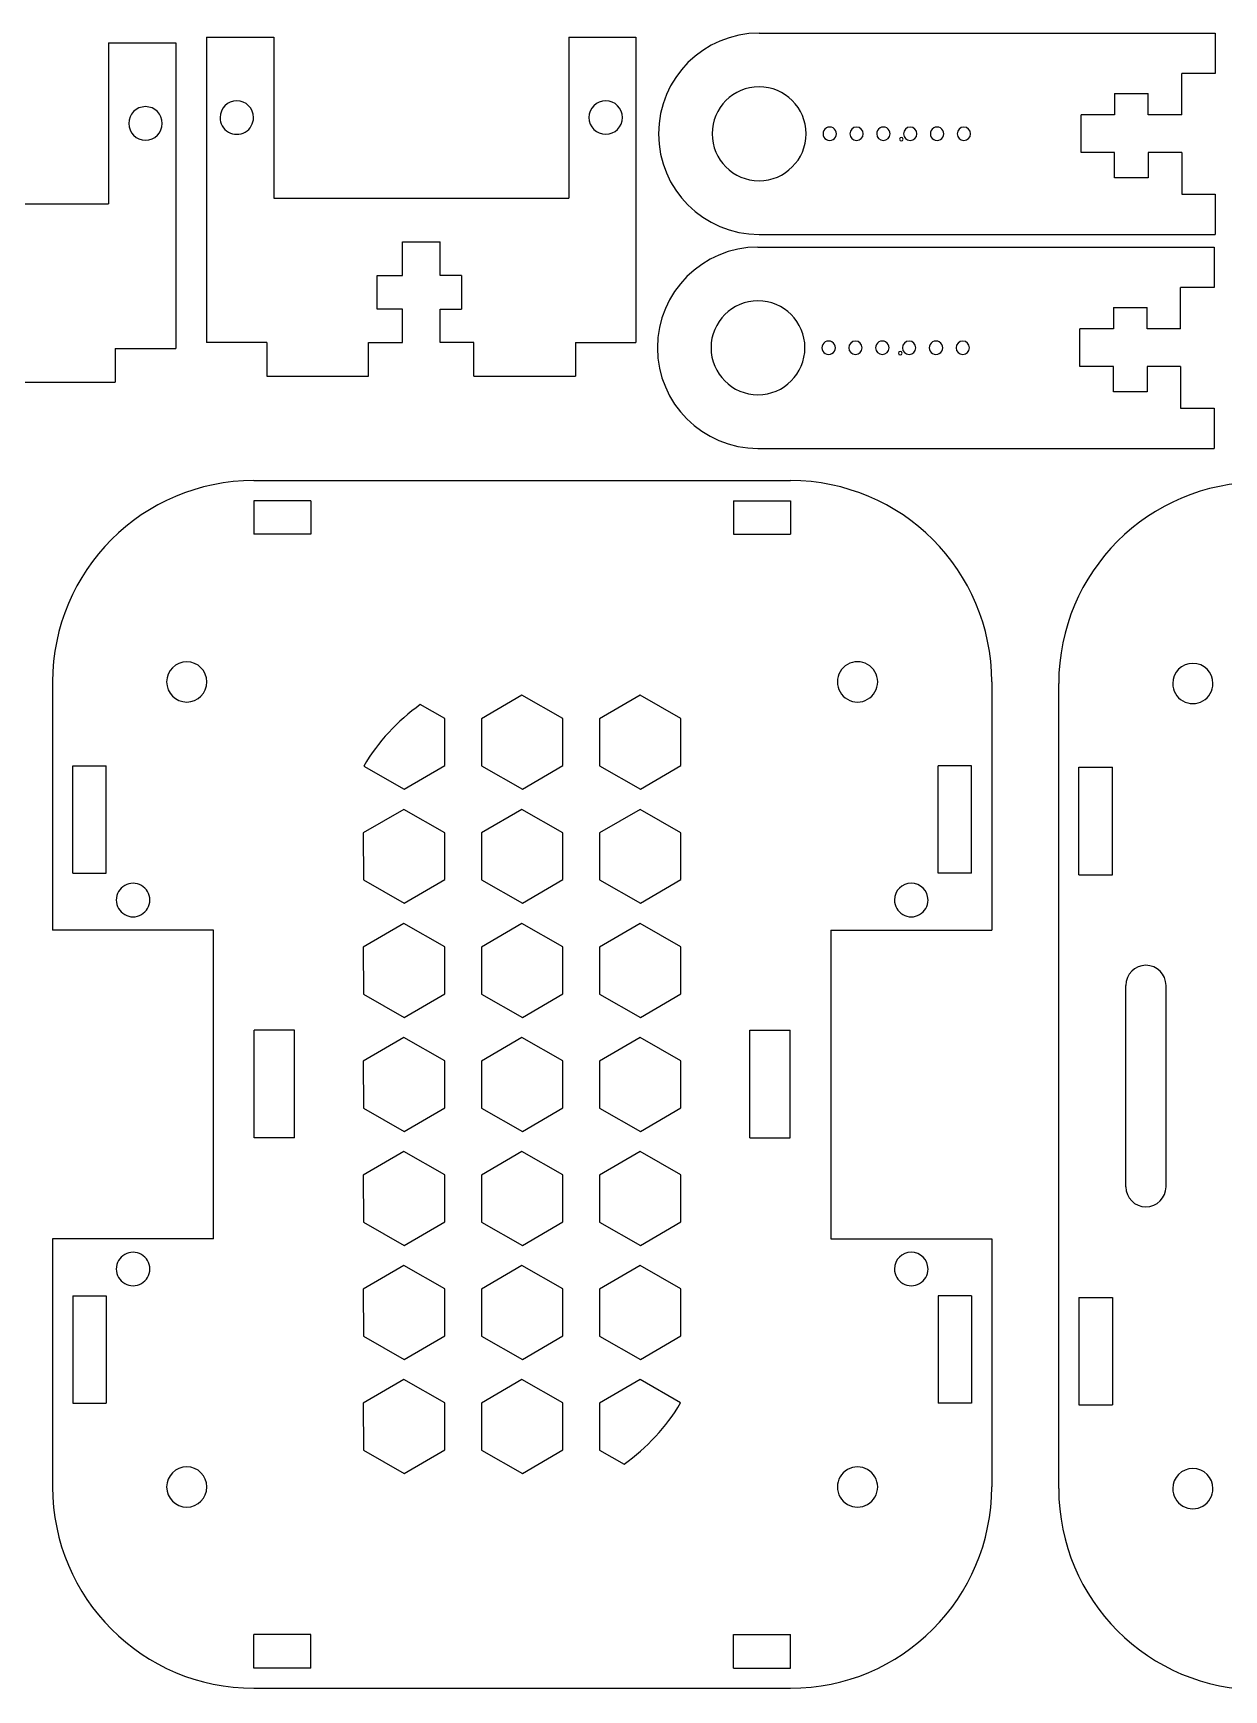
# Model space of a CAD drawing. Header units: millimetres. Extents: x 1 to 294, y 13 to 209.
# Drawn here: x 122.6 to 211.3, y 84.1 to 207.6 of the extents above; entities that cross this region are included whole.
import ezdxf

# ---------------------------------------------------------------- set-up
doc = ezdxf.new("R2010")
doc.units = ezdxf.units.MM
doc.layers.add('Layer_1', color=7, linetype='CONTINUOUS')

msp = doc.modelspace()

# ---------------------------------------------------------------- linework, layer by layer
at = {"layer": 'Layer_1', "color": 7}
for points in [[(176.674185, 207.56055), (210.674159, 207.56055)], [(210.674159, 207.56055), (210.674159, 204.562824)], [(128.189016, 206.831936), (133.189, 206.831936)], [(128.189016, 206.831936), (128.189016, 194.832303)], [(133.189, 206.831936), (133.189, 184.058483)], [(135.495009, 207.270936), (140.495099, 207.270936)], [(135.495009, 207.270936), (135.495009, 184.497483)], [(140.495099, 207.270936), (140.495099, 195.271303)], [(162.495016, 207.270936), (167.495, 207.270936)], [(162.495016, 207.270936), (162.495016, 195.271303)], [(167.495, 207.270936), (167.495, 184.497483)], [(208.174114, 201.467203), (208.174114, 204.562824)], [(210.674159, 204.562824), (208.174114, 204.562824)], [(203.174289, 203.065285), (203.174289, 201.467203)], [(203.174289, 203.065285), (205.674069, 203.065285)], [(205.674069, 201.467203), (205.674069, 203.065285)], [(208.174114, 198.667915), (205.674069, 198.667915), (205.674069, 196.770855), (203.174289, 196.770855), (203.174289, 198.667915), (200.674244, 198.667915), (200.674244, 201.467203)], [(203.174289, 201.467203), (200.674244, 201.467203)], [(208.174114, 201.467203), (205.674069, 201.467203)], [(208.174114, 198.667915), (208.174114, 195.561711)], [(140.495099, 195.271303), (162.495016, 195.271303)], [(208.174114, 195.561711), (210.674159, 195.561711)], [(210.674159, 195.561711), (210.674159, 192.56134)], [(106.189099, 194.832303), (128.189016, 194.832303)], [(139.995037, 184.497483), (139.995037, 181.997174), (147.570022, 181.997174), (147.570022, 184.497483), (150.095017, 184.497483), (150.095017, 186.995147), (148.20002, 186.995147), (148.20002, 189.495456), (150.095017, 189.495456), (150.095017, 191.995765), (152.895019, 191.995765)], [(152.895019, 189.495456), (152.895019, 191.995765)], [(176.593185, 191.61255), (210.593159, 191.61255)], [(176.674185, 192.56134), (210.674159, 192.56134)], [(210.593159, 191.61255), (210.593159, 188.614824)], [(154.495005, 189.495456), (152.895019, 189.495456)], [(154.495005, 189.495456), (154.495005, 186.995147)], [(208.093114, 185.519203), (208.093114, 188.614824)], [(210.593159, 188.614824), (208.093114, 188.614824)], [(152.895019, 186.995147), (154.495005, 186.995147)], [(152.895019, 184.497483), (152.895019, 186.995147)], [(203.093289, 187.117285), (203.093289, 185.519203)], [(203.093289, 187.117285), (205.593069, 187.117285)], [(205.593069, 185.519203), (205.593069, 187.117285)], [(208.093114, 182.719915), (205.593069, 182.719915), (205.593069, 180.822855), (203.093289, 180.822855), (203.093289, 182.719915), (200.593244, 182.719915), (200.593244, 185.519203)], [(203.093289, 185.519203), (200.593244, 185.519203)], [(208.093114, 185.519203), (205.593069, 185.519203)], [(128.688999, 184.058483), (128.688999, 181.558174)], [(128.688999, 184.058483), (133.189, 184.058483)], [(139.995037, 184.497483), (135.495009, 184.497483)], [(155.420014, 184.497483), (152.895019, 184.497483)], [(155.420014, 181.997174), (155.420014, 184.497483)], [(162.994999, 184.497483), (162.994999, 181.997174)], [(162.994999, 184.497483), (167.495, 184.497483)], [(121.114014, 181.558174), (128.688999, 181.558174)], [(155.420014, 181.997174), (162.994999, 181.997174)], [(208.093114, 182.719915), (208.093114, 179.613711)], [(208.093114, 179.613711), (210.593159, 179.613711)], [(210.593159, 179.613711), (210.593159, 176.61334)], [(176.593185, 176.61334), (210.593159, 176.61334)], [(139.014988, 174.21302), (179.015016, 174.21302)], [(139.014988, 172.712834), (139.014988, 170.212525)], [(143.261545, 172.712834), (139.014988, 172.712834)], [(143.261545, 172.712834), (143.261545, 170.212525), (139.014988, 170.212525)], [(174.768565, 172.712834), (174.768565, 170.212525)], [(174.768565, 172.712834), (179.015016, 172.712834), (179.015016, 170.212525)], [(174.768565, 170.212525), (179.015016, 170.212525)], [(124.014984, 159.211164), (124.014984, 140.71152)], [(159.001429, 158.213686), (155.976346, 156.451563)], [(162.040112, 156.47273), (159.001429, 158.213686)], [(167.801407, 158.213686), (164.77635, 156.451563)], [(170.84009, 156.47273), (167.801407, 158.213686)], [(194.014994, 159.211164), (194.014994, 140.71152)], [(199.00676, 99.091448), (199.00676, 159.090935)], [(153.240028, 156.47273), (151.42102, 157.515187)], [(153.253787, 152.972297), (153.240028, 156.47273)], [(155.976346, 156.451563), (155.989839, 152.948484)], [(162.053711, 152.972297), (162.040112, 156.47273)], [(164.77635, 156.451563), (164.789949, 152.948484)], [(170.853716, 152.972297), (170.84009, 156.47273)], [(125.51517, 144.966015), (125.51517, 152.964359), (128.01495, 152.964359)], [(128.01495, 144.966015), (128.01495, 152.964359)], [(147.202773, 152.943193), (150.228545, 151.210174)], [(150.228545, 151.210174), (153.253787, 152.972297)], [(155.989839, 152.948484), (159.028655, 151.210174)], [(159.028655, 151.210174), (162.053711, 152.972297)], [(164.789949, 152.948484), (167.828632, 151.210174)], [(167.828632, 151.210174), (170.853716, 152.972297)], [(192.514993, 152.964359), (190.015002, 152.964359)], [(192.514993, 144.966015), (190.015002, 144.966015), (190.015002, 152.964359)], [(192.514993, 144.966015), (192.514993, 152.964359)], [(200.50676, 144.843141), (200.50676, 152.844131), (203.006778, 152.844131)], [(203.006778, 144.843141), (203.006778, 152.844131)], [(150.201557, 149.712634), (147.176315, 147.950511)], [(153.240028, 147.974324), (150.201557, 149.712634)], [(159.001429, 149.712634), (155.976346, 147.950511)], [(162.040112, 147.974324), (159.001429, 149.712634)], [(167.801407, 149.712634), (164.77635, 147.950511)], [(170.84009, 147.974324), (167.801407, 149.712634)], [(147.176315, 147.950511), (147.190073, 144.450078)], [(153.253787, 144.473891), (153.240028, 147.974324)], [(155.976346, 147.950511), (155.989839, 144.450078)], [(162.053711, 144.473891), (162.040112, 147.974324)], [(164.77635, 147.950511), (164.789949, 144.450078)], [(170.853716, 144.473891), (170.84009, 147.974324)], [(125.51517, 144.966015), (128.01495, 144.966015)], [(150.228545, 142.711768), (153.253787, 144.473891)], [(159.028655, 142.711768), (162.053711, 144.473891)], [(167.828632, 142.711768), (170.853716, 144.473891)], [(200.50676, 144.843141), (203.006778, 144.843141)], [(147.190073, 144.450078), (150.228545, 142.711768)], [(155.989839, 144.450078), (159.028655, 142.711768)], [(164.789949, 144.450078), (167.828632, 142.711768)], [(150.201557, 141.211582), (147.176315, 139.44946)], [(153.240028, 139.473272), (150.201557, 141.211582)], [(159.001429, 141.211582), (155.976346, 139.44946)], [(162.040112, 139.473272), (159.001429, 141.211582)], [(167.801407, 141.211582), (164.77635, 139.44946)], [(170.84009, 139.473272), (167.801407, 141.211582)], [(136.01541, 140.71152), (124.014984, 140.71152)], [(136.01541, 117.71132), (136.01541, 140.71152)], [(182.014763, 140.71152), (182.014763, 117.71132)], [(182.014763, 140.71152), (194.014994, 140.71152)], [(147.176315, 139.44946), (147.190073, 135.949026)], [(153.253787, 135.972839), (153.240028, 139.473272)], [(155.976346, 139.44946), (155.989839, 135.949026)], [(162.053711, 135.972839), (162.040112, 139.473272)], [(164.77635, 139.44946), (164.789949, 135.949026)], [(170.853716, 135.972839), (170.84009, 139.473272)], [(147.190073, 135.949026), (150.228545, 134.210716)], [(150.228545, 134.210716), (153.253787, 135.972839)], [(155.989839, 135.949026), (159.028655, 134.210716)], [(159.028655, 134.210716), (162.053711, 135.972839)], [(164.789949, 135.949026), (167.828632, 134.210716)], [(167.828632, 134.210716), (170.853716, 135.972839)], [(204.006637, 121.591587), (204.006637, 136.590797)], [(207.006744, 121.591587), (207.006744, 136.590797)], [(142.036526, 125.243998), (139.036684, 125.243998), (139.036684, 133.244988)], [(142.036526, 133.244988), (139.036684, 133.244988)], [(142.036526, 125.243998), (142.036526, 133.244988)], [(150.201557, 132.713176), (147.176315, 130.951054)], [(153.240028, 130.974866), (150.201557, 132.713176)], [(159.001429, 132.713176), (155.976346, 130.951054)], [(162.040112, 130.974866), (159.001429, 132.713176)], [(167.801407, 132.713176), (164.77635, 130.951054)], [(170.84009, 130.974866), (167.801407, 132.713176)], [(175.993505, 125.243998), (175.993505, 133.244988), (178.993506, 133.244988)], [(178.993506, 125.243998), (178.993506, 133.244988)], [(147.176315, 130.951054), (147.190073, 127.45062)], [(153.253787, 127.471787), (153.240028, 130.974866)], [(155.976346, 130.951054), (155.989839, 127.45062)], [(162.053711, 127.471787), (162.040112, 130.974866)], [(164.77635, 130.951054), (164.789949, 127.45062)], [(170.853716, 127.471787), (170.84009, 130.974866)], [(147.190073, 127.45062), (150.228545, 125.709664)], [(150.228545, 125.709664), (153.253787, 127.471787)], [(155.989839, 127.45062), (159.028655, 125.709664)], [(159.028655, 125.709664), (162.053711, 127.471787)], [(164.789949, 127.45062), (167.828632, 125.709664)], [(167.828632, 125.709664), (170.853716, 127.471787)], [(175.993505, 125.243998), (178.993506, 125.243998)], [(150.201557, 124.212125), (147.176315, 122.450002)], [(153.240028, 122.473814), (150.201557, 124.212125)], [(159.001429, 124.212125), (155.976346, 122.450002)], [(162.040112, 122.473814), (159.001429, 124.212125)], [(167.801407, 124.212125), (164.77635, 122.450002)], [(170.84009, 122.473814), (167.801407, 124.212125)], [(147.176315, 122.450002), (147.190073, 118.949569)], [(153.253787, 118.973381), (153.240028, 122.473814)], [(155.976346, 122.450002), (155.989839, 118.949569)], [(162.053711, 118.973381), (162.040112, 122.473814)], [(164.77635, 122.450002), (164.789949, 118.949569)], [(170.853716, 118.973381), (170.84009, 122.473814)], [(147.190073, 118.949569), (150.228545, 117.211258)], [(150.228545, 117.211258), (153.253787, 118.973381)], [(155.989839, 118.949569), (159.028655, 117.211258)], [(159.028655, 117.211258), (162.053711, 118.973381)], [(164.789949, 118.949569), (167.828632, 117.211258)], [(167.828632, 117.211258), (170.853716, 118.973381)], [(136.01541, 117.71132), (124.014984, 117.71132), (124.014984, 99.211677)], [(182.014763, 117.71132), (194.014994, 117.71132)], [(194.014994, 117.71132), (194.014994, 99.211677)], [(150.201557, 115.713719), (147.176315, 113.951596)], [(153.240028, 113.972762), (150.201557, 115.713719)], [(159.001429, 115.713719), (155.976346, 113.951596)], [(162.040112, 113.972762), (159.001429, 115.713719)], [(167.801407, 115.713719), (164.77635, 113.951596)], [(170.84009, 113.972762), (167.801407, 115.713719)], [(147.176315, 113.951596), (147.190073, 110.448517)], [(153.253787, 110.472329), (153.240028, 113.972762)], [(155.976346, 113.951596), (155.989839, 110.448517)], [(162.053711, 110.472329), (162.040112, 113.972762)], [(164.77635, 113.951596), (164.789949, 110.448517)], [(170.853716, 110.472329), (170.84009, 113.972762)], [(125.51517, 113.459471), (125.51517, 105.458482)], [(125.51517, 113.459471), (128.01495, 113.459471), (128.01495, 105.458482)], [(192.514993, 113.459471), (192.514993, 105.458482), (190.015002, 105.458482)], [(190.015002, 113.459471), (190.015002, 105.458482)], [(192.514993, 113.459471), (190.015002, 113.459471)], [(200.50676, 113.336597), (200.50676, 105.338253)], [(200.50676, 113.336597), (203.006778, 113.336597), (203.006778, 105.338253)], [(147.190073, 110.448517), (150.228545, 108.710207)], [(150.228545, 108.710207), (153.253787, 110.472329)], [(155.989839, 110.448517), (159.028655, 108.710207)], [(159.028655, 108.710207), (162.053711, 110.472329)], [(164.789949, 110.448517), (167.828632, 108.710207)], [(167.828632, 108.710207), (170.853716, 110.472329)], [(150.201557, 107.212667), (147.176315, 105.450544)], [(153.240028, 105.474357), (150.201557, 107.212667)], [(159.001429, 107.212667), (155.976346, 105.450544)], [(162.040112, 105.474357), (159.001429, 107.212667)], [(167.801407, 107.212667), (164.77635, 105.450544)], [(170.827231, 105.482294), (167.801407, 107.212667)], [(125.51517, 105.458482), (128.01495, 105.458482)], [(147.176315, 105.450544), (147.190073, 101.950111)], [(153.253787, 101.973923), (153.240028, 105.474357)], [(155.976346, 105.450544), (155.989839, 101.950111)], [(162.053711, 101.973923), (162.040112, 105.474357)], [(164.77635, 105.450544), (164.789949, 101.950111)], [(200.50676, 105.338253), (203.006778, 105.338253)], [(147.190073, 101.950111), (150.228545, 100.211801)], [(150.228545, 100.211801), (153.253787, 101.973923)], [(155.989839, 101.950111), (159.028655, 100.211801)], [(159.028655, 100.211801), (162.053711, 101.973923)], [(164.789949, 101.950111), (166.609143, 100.907654)], [(143.261545, 85.712652), (139.014988, 85.712652), (139.014988, 88.212962)], [(143.261545, 88.212962), (139.014988, 88.212962)], [(143.261545, 85.712652), (143.261545, 88.212962)], [(174.768565, 85.712652), (174.768565, 88.212962), (179.015016, 88.212962)], [(179.015016, 85.712652), (179.015016, 88.212962)], [(174.768565, 85.712652), (179.015016, 85.712652)], [(139.014988, 84.212467), (179.015016, 84.212467)]]:
    msp.add_lwpolyline(points, dxfattribs=at)
for points in [[(138.995037, 201.270855)], [(166.495001, 201.270855)], [(132.189001, 200.831855)], [(180.174229, 200.061606)], [(182.439226, 200.061606)], [(184.439222, 200.061606)], [(186.439221, 200.061606)], [(188.439217, 200.061606)], [(190.439216, 200.061606)], [(192.439212, 200.061606)], [(187.409132, 199.659863)], [(180.093229, 184.113606)], [(182.358226, 184.113606)], [(184.358222, 184.113606)], [(186.358221, 184.113606)], [(188.358217, 184.113606)], [(190.358216, 184.113606)], [(192.358212, 184.113606)], [(187.328132, 183.711863)], [(135.51506, 159.211719)], [(185.514998, 159.211719)], [(210.506748, 159.090512)], [(131.265066, 142.953967)], [(189.264993, 142.953967)], [(131.265066, 115.454004)], [(189.264993, 115.454004)], [(135.51506, 99.211809)], [(185.514998, 99.211809)], [(210.506748, 99.090575)]]:
    msp.add_lwpolyline(points, close=True, dxfattribs=at)
for points in [[(176.674232, 207.561582), (172.534161, 207.558672), (169.179512, 204.201665), (169.179512, 200.061593)], [(137.745039, 202.520853), (137.054684, 202.520853), (136.49504, 201.96121), (136.49504, 201.270855)], [(138.995037, 201.270855), (138.995037, 201.96121), (138.435394, 202.520853), (137.745039, 202.520853)], [(165.245003, 202.520853), (164.554648, 202.520853), (163.995005, 201.96121), (163.995005, 201.270855)], [(166.495001, 201.270855), (166.495001, 201.96121), (165.935358, 202.520853), (165.245003, 202.520853)], [(176.674234, 203.560241), (174.741771, 203.560241), (173.17499, 201.994069), (173.174238, 200.061606)], [(180.174229, 200.061606), (180.173477, 201.994069), (178.606696, 203.560241), (176.674234, 203.560241)], [(130.939003, 202.081853), (130.248648, 202.081853), (129.689005, 201.52221), (129.689005, 200.831855)], [(132.189001, 200.831855), (132.189001, 201.52221), (131.629358, 202.081853), (130.939003, 202.081853)], [(136.49504, 201.270855), (136.49504, 200.824273), (136.733289, 200.411615), (137.120039, 200.188324)], [(138.370038, 200.188324), (138.756789, 200.411615), (138.995037, 200.824273), (138.995037, 201.270855)], [(163.995005, 201.270855), (163.995005, 200.5805), (164.554648, 200.020857), (165.245003, 200.020857)], [(165.245003, 200.020857), (165.935358, 200.020857), (166.495001, 200.5805), (166.495001, 201.270855)], [(129.689005, 200.831855), (129.689005, 200.1415), (130.248648, 199.581857), (130.939003, 199.581857)], [(130.939003, 199.581857), (131.629358, 199.581857), (132.189001, 200.1415), (132.189001, 200.831855)], [(137.120039, 200.188324), (137.50679, 199.965034), (137.983287, 199.965034), (138.370038, 200.188324)], [(169.179512, 200.061593), (169.179512, 195.921521), (172.534161, 192.564514), (176.674232, 192.561604)], [(173.174238, 200.061606), (173.17499, 198.129144), (174.741771, 196.562972), (176.674234, 196.562972)], [(176.674234, 196.562972), (178.606696, 196.562972), (180.173477, 198.129144), (180.174229, 200.061606)], [(181.689226, 200.494619), (181.534526, 200.405302), (181.439227, 200.240239), (181.439227, 200.061606)], [(181.439227, 200.061606), (181.439227, 199.882973), (181.534526, 199.71791), (181.689226, 199.628594)], [(182.189226, 200.494619), (182.034526, 200.583935), (181.843927, 200.583935), (181.689226, 200.494619)], [(182.439226, 200.061606), (182.439226, 200.240239), (182.343927, 200.405302), (182.189226, 200.494619)], [(182.189226, 199.628594), (182.343927, 199.71791), (182.439226, 199.882973), (182.439226, 200.061606)], [(183.939224, 200.560577), (183.663483, 200.560577), (183.439793, 200.337346), (183.439225, 200.061606)], [(183.439225, 200.061606), (183.439793, 199.785866), (183.663483, 199.562636), (183.939224, 199.562636)], [(184.439222, 200.061606), (184.438655, 200.337346), (184.214964, 200.560577), (183.939224, 200.560577)], [(183.939224, 199.562636), (184.214964, 199.562636), (184.438655, 199.785866), (184.439222, 200.061606)], [(185.689221, 200.494619), (185.534521, 200.405302), (185.439222, 200.240239), (185.439222, 200.061606)], [(185.439222, 200.061606), (185.439222, 199.785464), (185.663079, 199.561607), (185.939221, 199.561607)], [(186.189221, 200.494619), (186.034521, 200.583935), (185.843922, 200.583935), (185.689221, 200.494619)], [(185.939221, 199.561607), (186.215363, 199.561607), (186.439221, 199.785464), (186.439221, 200.061606)], [(186.439221, 200.061606), (186.439221, 200.240239), (186.343922, 200.405302), (186.189221, 200.494619)], [(187.939219, 200.560577), (187.663478, 200.560577), (187.439788, 200.337346), (187.43922, 200.061606)], [(187.43922, 200.061606), (187.439788, 199.785866), (187.663478, 199.562636), (187.939219, 199.562636)], [(188.439217, 200.061606), (188.43865, 200.337346), (188.214959, 200.560577), (187.939219, 200.560577)], [(187.939219, 199.562636), (188.214959, 199.562636), (188.43865, 199.785866), (188.439217, 200.061606)], [(189.689216, 200.494619), (189.534516, 200.405302), (189.439216, 200.240239), (189.439216, 200.061606)], [(189.439216, 200.061606), (189.439216, 199.882973), (189.534516, 199.71791), (189.689216, 199.628594)], [(190.189216, 200.494619), (190.034516, 200.583935), (189.843917, 200.583935), (189.689216, 200.494619)], [(190.439216, 200.061606), (190.439216, 200.240239), (190.343916, 200.405302), (190.189216, 200.494619)], [(190.189216, 199.628594), (190.343916, 199.71791), (190.439216, 199.882973), (190.439216, 200.061606)], [(191.939214, 200.560577), (191.663473, 200.560577), (191.439783, 200.337346), (191.439215, 200.061606)], [(191.439215, 200.061606), (191.439783, 199.785866), (191.663473, 199.562636), (191.939214, 199.562636)], [(192.439212, 200.061606), (192.438645, 200.337346), (192.214954, 200.560577), (191.939214, 200.560577)], [(191.939214, 199.562636), (192.214954, 199.562636), (192.438645, 199.785866), (192.439212, 200.061606)], [(181.689226, 199.628594), (181.843927, 199.539277), (182.034526, 199.539277), (182.189226, 199.628594)], [(187.27684, 199.792096), (187.203801, 199.792096), (187.144582, 199.732903), (187.144549, 199.659863)], [(187.144549, 199.659863), (187.144582, 199.586824), (187.203801, 199.527631), (187.27684, 199.527631)], [(187.409132, 199.659863), (187.409099, 199.732903), (187.34988, 199.792096), (187.27684, 199.792096)], [(187.27684, 199.527631), (187.34988, 199.527631), (187.409099, 199.586824), (187.409132, 199.659863)], [(189.689216, 199.628594), (189.843917, 199.539277), (190.034516, 199.539277), (190.189216, 199.628594)], [(176.593232, 191.613582), (172.453161, 191.610672), (169.098512, 188.253665), (169.098512, 184.113593)], [(176.593234, 187.612241), (174.660771, 187.612241), (173.09399, 186.046069), (173.093238, 184.113606)], [(180.093229, 184.113606), (180.092477, 186.046069), (178.525696, 187.612241), (176.593234, 187.612241)], [(169.098512, 184.113593), (169.098512, 179.973521), (172.453161, 176.616514), (176.593232, 176.613604)], [(173.093238, 184.113606), (173.09399, 182.181144), (174.660771, 180.614972), (176.593234, 180.614972)], [(176.593234, 180.614972), (178.525696, 180.614972), (180.092477, 182.181144), (180.093229, 184.113606)], [(181.608226, 184.546619), (181.453526, 184.457302), (181.358227, 184.292239), (181.358227, 184.113606)], [(181.358227, 184.113606), (181.358227, 183.934973), (181.453526, 183.76991), (181.608226, 183.680594)], [(182.108226, 184.546619), (181.953526, 184.635935), (181.762927, 184.635935), (181.608226, 184.546619)], [(182.358226, 184.113606), (182.358226, 184.292239), (182.262927, 184.457302), (182.108226, 184.546619)], [(182.108226, 183.680594), (182.262927, 183.76991), (182.358226, 183.934973), (182.358226, 184.113606)], [(183.858224, 184.612577), (183.582483, 184.612577), (183.358793, 184.389346), (183.358225, 184.113606)], [(183.358225, 184.113606), (183.358793, 183.837866), (183.582483, 183.614636), (183.858224, 183.614636)], [(184.358222, 184.113606), (184.357655, 184.389346), (184.133964, 184.612577), (183.858224, 184.612577)], [(183.858224, 183.614636), (184.133964, 183.614636), (184.357655, 183.837866), (184.358222, 184.113606)], [(185.608221, 184.546619), (185.453521, 184.457302), (185.358222, 184.292239), (185.358222, 184.113606)], [(185.358222, 184.113606), (185.358222, 183.837464), (185.582079, 183.613607), (185.858221, 183.613607)], [(186.108221, 184.546619), (185.953521, 184.635935), (185.762922, 184.635935), (185.608221, 184.546619)], [(185.858221, 183.613607), (186.134363, 183.613607), (186.358221, 183.837464), (186.358221, 184.113606)], [(186.358221, 184.113606), (186.358221, 184.292239), (186.262922, 184.457302), (186.108221, 184.546619)], [(187.858219, 184.612577), (187.582478, 184.612577), (187.358788, 184.389346), (187.35822, 184.113606)], [(187.35822, 184.113606), (187.358788, 183.837866), (187.582478, 183.614636), (187.858219, 183.614636)], [(188.358217, 184.113606), (188.35765, 184.389346), (188.133959, 184.612577), (187.858219, 184.612577)], [(187.858219, 183.614636), (188.133959, 183.614636), (188.35765, 183.837866), (188.358217, 184.113606)], [(189.608216, 184.546619), (189.453516, 184.457302), (189.358216, 184.292239), (189.358216, 184.113606)], [(189.358216, 184.113606), (189.358216, 183.934973), (189.453516, 183.76991), (189.608216, 183.680594)], [(190.108216, 184.546619), (189.953516, 184.635935), (189.762917, 184.635935), (189.608216, 184.546619)], [(190.358216, 184.113606), (190.358216, 184.292239), (190.262916, 184.457302), (190.108216, 184.546619)], [(190.108216, 183.680594), (190.262916, 183.76991), (190.358216, 183.934973), (190.358216, 184.113606)], [(191.858214, 184.612577), (191.582473, 184.612577), (191.358783, 184.389346), (191.358215, 184.113606)], [(191.358215, 184.113606), (191.358783, 183.837866), (191.582473, 183.614636), (191.858214, 183.614636)], [(192.358212, 184.113606), (192.357645, 184.389346), (192.133954, 184.612577), (191.858214, 184.612577)], [(191.858214, 183.614636), (192.133954, 183.614636), (192.357645, 183.837866), (192.358212, 184.113606)], [(181.608226, 183.680594), (181.762927, 183.591277), (181.953526, 183.591277), (182.108226, 183.680594)], [(187.19584, 183.844096), (187.122801, 183.844096), (187.063582, 183.784903), (187.063549, 183.711863)], [(187.063549, 183.711863), (187.063582, 183.638824), (187.122801, 183.579631), (187.19584, 183.579631)], [(187.328132, 183.711863), (187.328099, 183.784903), (187.26888, 183.844096), (187.19584, 183.844096)], [(187.19584, 183.579631), (187.26888, 183.579631), (187.328099, 183.638824), (187.328132, 183.711863)], [(189.608216, 183.680594), (189.762917, 183.591277), (189.953516, 183.591277), (190.108216, 183.680594)], [(139.015057, 174.211697), (130.730798, 174.211697), (124.015078, 167.495979), (124.015077, 159.211719)], [(194.014988, 159.211719), (194.014986, 167.495979), (187.299266, 174.211697), (179.015006, 174.211697)], [(214.006742, 174.090489), (205.722483, 174.090489), (199.006764, 167.374771), (199.006762, 159.090512)], [(134.015062, 160.710827), (133.186984, 160.710827), (132.515557, 160.039797), (132.515065, 159.211719)], [(135.51506, 159.211719), (135.514568, 160.039797), (134.843141, 160.710827), (134.015062, 160.710827)], [(184.764999, 160.510756), (184.300898, 160.778705), (183.729102, 160.778705), (183.265001, 160.510756)], [(209.006749, 160.590511), (208.178323, 160.590511), (207.50675, 159.918938), (207.50675, 159.090512)], [(210.506748, 159.090512), (210.506748, 159.918938), (209.835176, 160.590511), (209.006749, 160.590511)], [(183.265001, 160.510756), (182.8009, 160.242807), (182.515002, 159.747617), (182.515002, 159.211719)], [(185.514998, 159.211719), (185.514998, 159.747617), (185.2291, 160.242807), (184.764999, 160.510756)], [(132.515065, 159.211719), (132.515557, 158.383641), (133.186984, 157.712612), (134.015062, 157.712612)], [(134.015062, 157.712612), (134.843141, 157.712612), (135.514568, 158.383641), (135.51506, 159.211719)], [(182.515002, 159.211719), (182.515002, 158.675822), (182.8009, 158.180632), (183.265001, 157.912683)], [(184.764999, 157.912683), (185.2291, 158.180632), (185.514998, 158.675822), (185.514998, 159.211719)], [(207.50675, 159.090512), (207.50675, 158.554614), (207.792649, 158.059424), (208.25675, 157.791475)], [(209.756749, 157.791475), (210.22085, 158.059424), (210.506748, 158.554614), (210.506748, 159.090512)], [(151.420922, 157.514869), (149.710788, 156.302145), (148.273861, 154.744403), (147.20284, 152.942134)], [(183.265001, 157.912683), (183.729102, 157.644734), (184.300898, 157.644734), (184.764999, 157.912683)], [(208.25675, 157.791475), (208.720851, 157.523526), (209.292648, 157.523526), (209.756749, 157.791475)], [(129.390068, 144.036498), (129.003317, 143.813207), (128.765069, 143.400549), (128.765069, 142.953967)], [(130.640067, 144.036498), (130.253316, 144.259788), (129.776819, 144.259788), (129.390068, 144.036498)], [(131.265066, 142.953967), (131.265066, 143.400549), (131.026818, 143.813207), (130.640067, 144.036498)], [(188.014995, 144.203966), (187.32464, 144.203966), (186.764997, 143.644322), (186.764997, 142.953967)], [(189.264993, 142.953967), (189.264993, 143.644322), (188.70535, 144.203966), (188.014995, 144.203966)], [(128.765069, 142.953967), (128.765069, 142.507386), (129.003317, 142.094727), (129.390068, 141.871437)], [(130.640067, 141.871437), (131.026818, 142.094727), (131.265066, 142.507386), (131.265066, 142.953967)], [(186.764997, 142.953967), (186.764997, 142.507386), (187.003245, 142.094728), (187.389996, 141.871437)], [(188.639994, 141.871437), (189.026745, 142.094728), (189.264993, 142.507386), (189.264993, 142.953967)], [(129.390068, 141.871437), (129.776819, 141.648146), (130.253316, 141.648146), (130.640067, 141.871437)], [(187.389996, 141.871437), (187.776747, 141.648146), (188.253243, 141.648146), (188.639994, 141.871437)], [(205.506754, 138.089439), (204.678754, 138.089439), (204.007359, 137.418532), (204.006756, 136.590532)], [(207.006752, 136.590532), (207.00615, 137.418532), (206.334754, 138.089439), (205.506754, 138.089439)], [(204.006756, 121.590555), (204.007359, 120.762555), (204.678754, 120.091648), (205.506754, 120.091648)], [(205.506754, 120.091648), (206.334754, 120.091648), (207.00615, 120.762555), (207.006752, 121.590555)], [(129.390068, 116.536534), (129.003317, 116.313244), (128.765069, 115.900585), (128.765069, 115.454004)], [(130.640067, 116.536534), (130.253316, 116.759825), (129.776819, 116.759825), (129.390068, 116.536534)], [(131.265066, 115.454004), (131.265066, 115.900585), (131.026818, 116.313244), (130.640067, 116.536534)], [(188.014995, 116.704002), (187.32464, 116.704002), (186.764997, 116.144359), (186.764997, 115.454004)], [(189.264993, 115.454004), (189.264993, 116.144359), (188.70535, 116.704002), (188.014995, 116.704002)], [(128.765069, 115.454004), (128.765069, 115.007422), (129.003317, 114.594764), (129.390068, 114.371473)], [(130.640067, 114.371473), (131.026818, 114.594764), (131.265066, 115.007422), (131.265066, 115.454004)], [(186.764997, 115.454004), (186.764997, 115.007423), (187.003245, 114.594764), (187.389996, 114.371474)], [(188.639994, 114.371474), (189.026745, 114.594764), (189.264993, 115.007423), (189.264993, 115.454004)], [(129.390068, 114.371473), (129.776819, 114.148183), (130.253316, 114.148183), (130.640067, 114.371473)], [(187.389996, 114.371474), (187.776747, 114.148183), (188.253243, 114.148183), (188.639994, 114.371474)], [(166.60914, 100.908659), (168.319275, 102.121383), (169.756202, 103.679126), (170.827224, 105.481394)], [(134.015062, 100.710916), (133.186984, 100.710916), (132.515557, 100.039887), (132.515065, 99.211809)], [(135.51506, 99.211809), (135.514568, 100.039887), (134.843141, 100.710916), (134.015062, 100.710916)], [(183.265001, 100.510846), (182.8009, 100.242897), (182.515002, 99.747707), (182.515002, 99.211809)], [(184.764999, 100.510846), (184.300898, 100.778794), (183.729102, 100.778794), (183.265001, 100.510846)], [(185.514998, 99.211809), (185.514998, 99.747707), (185.2291, 100.242897), (184.764999, 100.510846)], [(209.006749, 100.590574), (208.178323, 100.590574), (207.50675, 99.919002), (207.50675, 99.090575)], [(210.506748, 99.090575), (210.506748, 99.919002), (209.835176, 100.590574), (209.006749, 100.590574)], [(124.015077, 99.211809), (124.015078, 90.92755), (130.730798, 84.211832), (139.015057, 84.211832)], [(132.515065, 99.211809), (132.515557, 98.383731), (133.186984, 97.712702), (134.015062, 97.712702)], [(134.015062, 97.712702), (134.843141, 97.712702), (135.514568, 98.383731), (135.51506, 99.211809)], [(179.015006, 84.211832), (187.299266, 84.211831), (194.014986, 90.92755), (194.014988, 99.211809)], [(182.515002, 99.211809), (182.515002, 98.675912), (182.8009, 98.180722), (183.265001, 97.912773)], [(184.764999, 97.912773), (185.2291, 98.180722), (185.514998, 98.675912), (185.514998, 99.211809)], [(199.006762, 99.090575), (199.006764, 90.806316), (205.722483, 84.090598), (214.006742, 84.090598)], [(207.50675, 99.090575), (207.50675, 98.554677), (207.792649, 98.059487), (208.25675, 97.791538)], [(209.756749, 97.791538), (210.22085, 98.059487), (210.506748, 98.554677), (210.506748, 99.090575)], [(183.265001, 97.912773), (183.729102, 97.644824), (184.300898, 97.644824), (184.764999, 97.912773)], [(208.25675, 97.791538), (208.720851, 97.523589), (209.292648, 97.523589), (209.756749, 97.791538)]]:
    msp.add_open_spline(points, degree=3, dxfattribs=at)

doc.saveas('drawing.dxf')
